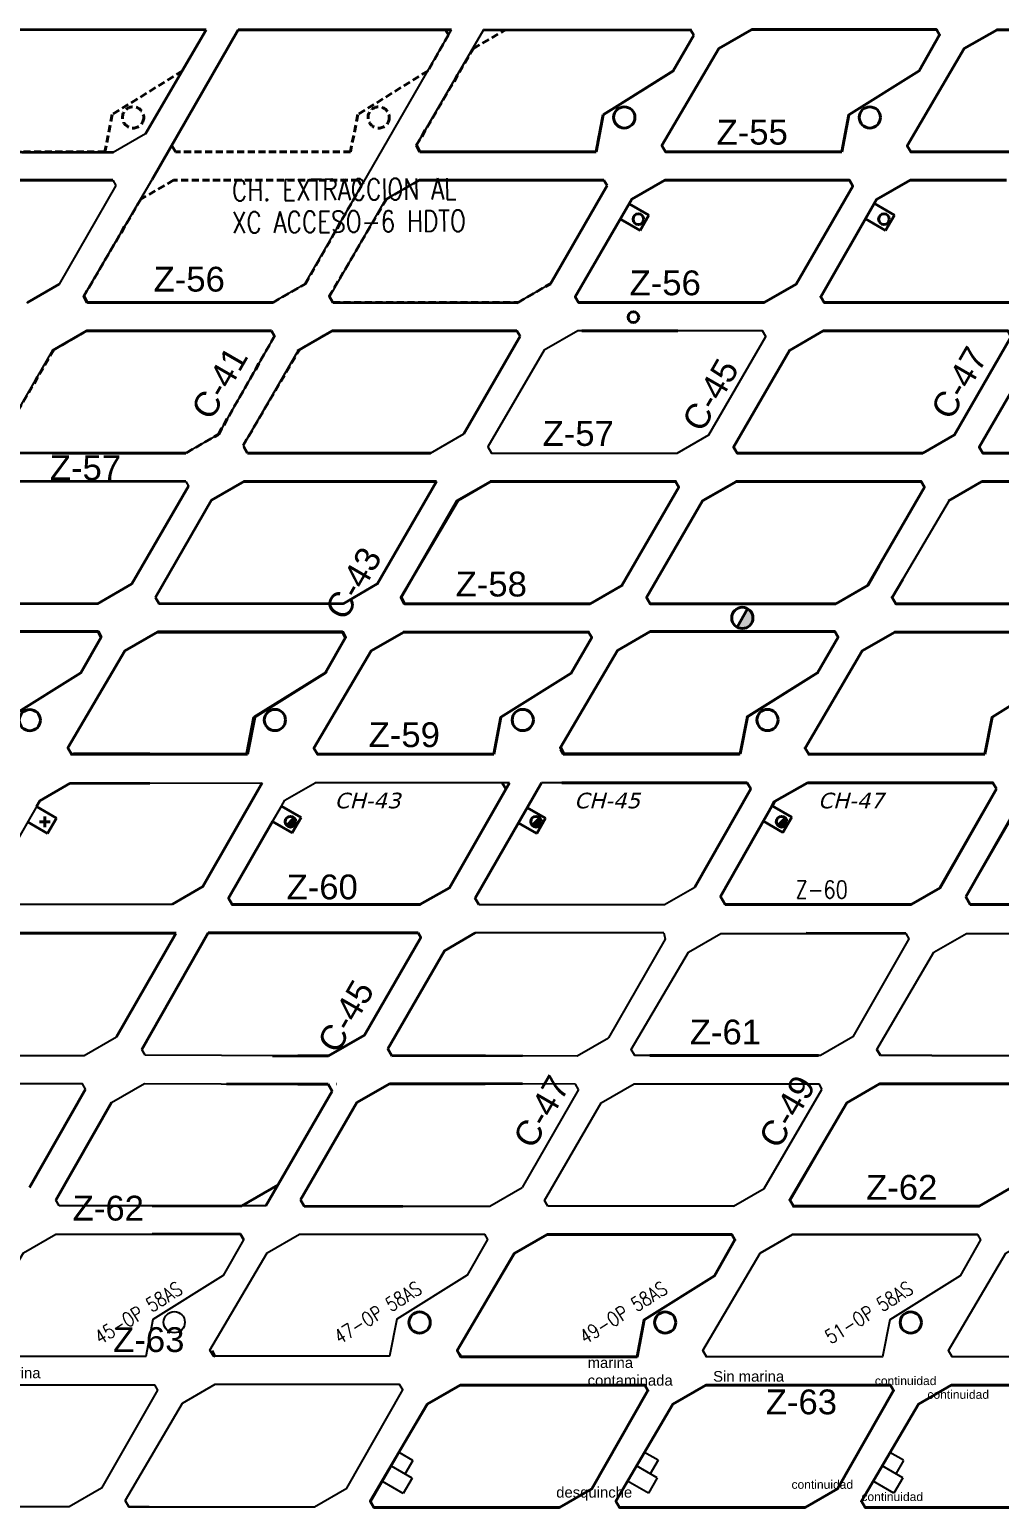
# Model space of a CAD drawing. Header units: millimetres. Extents: x -28 to 1943, y -5245 to 2752.
# Drawn here: x 1085.2 to 1222, y -597.5 to -389 of the extents above; entities that cross this region are included whole.
import ezdxf
from ezdxf.enums import TextEntityAlignment as Align

# ---------------------------------------------------------------- set-up
doc = ezdxf.new("R2010")
doc.units = ezdxf.units.MM
doc.linetypes.add('DASHEDX2', pattern=[1.5, 1, -0.5])
doc.styles.add('DG-T1-473 TO 560$0$Standard', font='arial.ttf')
doc.styles.add('DG-T1-473 TO 560$1$Standard', font='arial.ttf')
doc.styles.add('ROMANS', font='romans.shx', dxfattribs={"width": 0.8})
doc.styles.get("Standard").update_dxf_attribs({"font": 'arial.ttf'})
doc.styles.add('verdana', font='verdana.ttf', dxfattribs={"oblique": 15, "height": 3})

msp = doc.modelspace()

# ---------------------------------------------------------------- hatches: boundary and pattern name
at = {"linetype": 'Continuous', "lineweight": 40}
h = msp.add_hatch(color=3, dxfattribs=at)
h.dxf.hatch_style = 1
h.paths.add_polyline_path([(1187.237, -471.996, 0.267947), (1186.487, -470.697), (1184.987, -473.295, 0.577353)])
h = msp.add_hatch(color=3, dxfattribs=at)
h.dxf.hatch_style = 1
h.paths.add_polyline_path([(1187.237, -471.996, 0.267947), (1186.487, -470.697), (1184.987, -473.295, 0.577353)])
at = {"lineweight": 40}
for points in [[(1121.472, -501.286, 0.6655196), (1122.749, -500.752, 0.2008265), (1122.525, -500.217)], [(1121.472, -501.286, 0.6655196), (1122.749, -500.752, 0.2008265), (1122.525, -500.217)], [(1156.113, -501.286, 0.6655196), (1157.39, -500.752, 0.2008265), (1157.166, -500.217)], [(1156.113, -501.286, 0.6655196), (1157.39, -500.752, 0.2008265), (1157.166, -500.217)], [(1190.754, -501.286, 0.6655196), (1192.031, -500.752, 0.2008265), (1191.807, -500.217)], [(1190.754, -501.286, 0.6655196), (1192.031, -500.752, 0.2008265), (1191.807, -500.217)]]:
    msp.add_hatch(color=3, dxfattribs=at).paths.add_polyline_path(points)

# ---------------------------------------------------------------- linework, layer by layer
for p, q in [((1124.029, -424.917, 2195.293), (1144.699, -389.048, 2195.293)), ((1149.24, -389.052, 2195.293), (1139.75, -405.36)), ((1101.55, -403.698), (1096.966, -406.342)), ((1140.26, -406.24), (1139.75, -405.36)), ((1092.84, -426.62), (1102.496, -410.16)), ((1096.93, -410.25), (1097.366, -411.013)), ((1140.15, -410.25), (1135.378, -413.008)), ((1097.366, -411.013), (1089.371, -424.927)), ((1135.378, -413.008, 1298.463), (1127.491, -426.639, 788.172)), ((1124.11, -424.87), (1119.525, -427.514)), ((1158.657, -424.87), (1154.039, -427.533)), ((1119.314, -431.524), (1119.772, -432.327)), ((1154.387, -432.272), (1153.94, -431.5)), ((1111.843, -446.104), (1119.765, -432.316, 2195.293)), ((1080.669, -447.692), (1088.489, -434.246)), ((1123.079, -434.263, 502.752), (1115.309, -447.692)), ((1111.843, -446.104), (1107.259, -448.748)), ((1115.309, -447.692), (1115.92, -448.748)), ((1107.62, -453.402), (1099.633, -467.204)), ((1107.243, -452.748), (1107.62, -453.402)), ((1110.872, -455.404), (1115.507, -452.728)), ((1102.98, -469.119), (1110.872, -455.404)), ((1094.797, -469.996), (1099.633, -467.204)), ((1134.215, -467.224), (1129.414, -469.996)), ((1069.022, -469.996), (1094.797, -469.996)), ((1102.98, -469.119), (1103.487, -469.996)), ((1129.414, -469.996), (1103.487, -469.996)), ((1103.487, -469.996), (1103.939, -469.996)), ((1103.249, -473.996), (1098.645, -476.655)), ((1103.939, -473.996), (1103.249, -473.996)), ((1103.939, -473.996), (1129.234, -473.996)), ((1230.889, -479.811), (1220.978, -486.004)), ((1086.645, -497.795), (1090.921, -495.327)), ((1090.921, -495.327), (1118.021, -495.262)), ((1121.212, -497.713), (1125.476, -495.252)), ((1119.451, -500.724), (1120.718, -498.569)), ((1119.451, -500.724), (1120.718, -498.569)), ((1174.781, -512.45), (1179.038, -509.993)), ((1079.126, -512.376), (1105.368, -512.376)), ((1148.582, -512.45), (1174.781, -512.45)), ((1148.582, -512.45), (1174.781, -512.45)), ((1162.436, -533.779), (1166.838, -531.237)), ((1101.507, -533.7), (1101.038, -532.888)), ((1123.043, -533.793), (1101.507, -533.7)), ((1149.446, -533.737), (1162.436, -533.779)), ((1205.211, -533.747), (1204.702, -532.865)), ((1205.211, -533.747), (1204.702, -532.865)), ((1212.488, -533.74), (1205.211, -533.747)), ((1212.488, -533.74), (1205.211, -533.747)), ((1096.776, -540.368), (1101.398, -537.7)), ((1101.398, -537.7), (1123.043, -537.756)), ((1162.188, -537.779), (1149.446, -537.721)), ((1162.628, -538.542), (1162.188, -537.779)), ((1205.102, -537.748), (1200.481, -540.417)), ((1205.102, -537.748), (1200.481, -540.417)), ((1212.424, -537.756), (1205.102, -537.748)), ((1212.424, -537.756), (1205.102, -537.748)), ((1150.101, -554.996), (1154.662, -552.363)), ((1184.502, -554.996), (1188.841, -552.491)), ((1089.373, -554.959), (1088.904, -554.147)), ((1123.429, -554.105), (1123.943, -554.996)), ((1158.303, -554.996), (1157.835, -554.186)), ((1192.944, -554.996), (1192.476, -554.186)), ((1118.546, -554.96), (1089.373, -554.959)), ((1123.943, -554.996), (1150.101, -554.996)), ((1184.502, -554.996), (1158.303, -554.996)), ((1214.916, -554.996), (1192.944, -554.996)), ((1089.264, -558.959), (1114.95, -558.959)), ((1115.412, -559.759), (1114.95, -558.959)), ((1158.194, -558.996), (1153.572, -561.665)), ((1184.254, -558.996), (1158.194, -558.996)), ((1184.254, -558.996), (1184.657, -559.694)), ((1192.835, -558.996), (1188.27, -561.632)), ((1218.895, -558.996), (1192.835, -558.996)), ((1218.895, -558.996), (1219.335, -559.759)), ((1180.167, -575.361), (1180.677, -576.244)), ((1129.937, -594.77), (1137.835, -580.919)), ((1137.835, -580.919), (1137.394, -580.156)), ((1145.926, -580.244), (1171.996, -580.262)), ((1172.427, -581.008), (1171.996, -580.262)), ((1180.567, -580.244), (1175.945, -582.913)), ((1199.17, -594.859), (1207.068, -581.008)), ((1202.233, -580.256, 6576.284), (1206.627, -580.244)), ((1206.627, -580.244), (1207.068, -581.008)), ((1215.208, -580.244), (1210.586, -582.913)), ((1241.268, -580.244), (1215.208, -580.244)), ((1202.54, -596.609), (1210.586, -582.913)), ((1139.254, -590.871), (1137.33, -589.76)), ((1173.847, -590.842), (1171.923, -589.731)), ((1208.486, -590.845), (1206.562, -589.734)), ((1139.145, -593.347), (1136.241, -591.67)), ((1139.253, -590.872), (1138.153, -592.778)), ((1173.737, -593.318), (1170.833, -591.641)), ((1173.846, -590.843), (1172.746, -592.749)), ((1208.376, -593.321), (1205.472, -591.645)), ((1208.485, -590.847), (1207.385, -592.752)), ((1137.895, -595.512), (1134.968, -593.822)), ((1139.145, -593.347), (1137.895, -595.512)), ((1172.487, -595.483), (1169.561, -593.793)), ((1173.737, -593.318), (1172.487, -595.483)), ((1207.126, -595.487), (1204.2, -593.797)), ((1208.376, -593.321), (1207.126, -595.487)), ((1125.375, -597.404), (1129.937, -594.77)), ((1099.176, -597.404), (1098.666, -596.521)), ((1102.078, -597.404), (1099.176, -597.404))]:
    msp.add_line(p, q)
at = {"linetype": 'Continuous', "lineweight": 40}
for p, q in [((1176, -394.836), (1178.881, -389.784)), ((1178.881, -389.784), (1178.44, -389.021)), ((1166.129, -401.004), (1176, -394.836)), ((1165.111, -406.244), (1166.129, -401.004))]:
    msp.add_line(p, q, dxfattribs=at)
at = {"color": 3, "linetype": 'Continuous', "lineweight": 40}
for p, q in [((1176.04, -394.811), (1166.129, -401.004)), ((1176.04, -394.811), (1166.129, -401.004)), ((1210.681, -394.811), (1200.77, -401.004)), ((1210.681, -394.811), (1200.77, -401.004)), ((1166.129, -401.004), (1165.111, -406.244)), ((1166.129, -401.004), (1165.111, -406.244)), ((1200.77, -401.004), (1199.752, -406.244)), ((1200.77, -401.004), (1199.752, -406.244)), ((1172.564, -415.169), (1169.793, -413.569)), ((1172.564, -415.169), (1169.793, -413.569)), ((1171.314, -417.334), (1168.543, -415.734)), ((1171.314, -417.334), (1168.543, -415.734)), ((1171.314, -417.334), (1172.564, -415.169)), ((1171.314, -417.334), (1172.564, -415.169)), ((1163.101, -427.5), (1176.636, -427.5)), ((1176.636, -431.5), (1163.101, -431.5)), ((1211.203, -448.748), (1215.668, -446.171)), ((1211.203, -448.748), (1215.668, -446.171)), ((1184.559, -447.976), (1185.005, -448.748)), ((1184.559, -447.976), (1185.005, -448.748)), ((1219.181, -447.943), (1219.646, -448.748)), ((1219.181, -447.943), (1219.646, -448.748)), ((1185.005, -448.748), (1211.203, -448.748)), ((1219.646, -448.748), (1243.963, -448.748)), ((1142.576, -452.748), (1134.215, -467.224)), ((1150.254, -452.748), (1145.632, -455.417)), ((1150.254, -452.748), (1145.632, -455.417)), ((1184.895, -452.748), (1180.281, -455.412)), ((1184.895, -452.748), (1180.281, -455.412)), ((1210.955, -452.748), (1184.895, -452.748)), ((1211.422, -453.557), (1210.955, -452.748)), ((1211.422, -453.557), (1210.955, -452.748)), ((1219.536, -452.748), (1214.803, -455.481)), ((1219.536, -452.748), (1214.803, -455.481)), ((1243.963, -452.748), (1219.536, -452.748)), ((1145.632, -455.417), (1137.586, -469.113)), ((1203.498, -467.363), (1205.055, -464.63)), ((1094.797, -469.996), (1099.633, -467.204)), ((1129.414, -469.996), (1134.249, -467.204)), ((1137.586, -469.113), (1138.096, -469.996)), ((1164.295, -469.996), (1168.857, -467.363)), ((1164.295, -469.996), (1168.857, -467.363)), ((1198.936, -469.996), (1203.498, -467.363)), ((1138.096, -469.996), (1164.295, -469.996)), ((1172.313, -469.262), (1172.737, -469.996)), ((1172.313, -469.262), (1172.737, -469.996)), ((1172.737, -469.996), (1198.936, -469.996)), ((1186.487, -470.697), (1184.987, -473.295)), ((1186.487, -470.697), (1184.987, -473.295)), ((1133.365, -476.665), (1137.987, -473.996)), ((1127.118, -479.585), (1116.846, -486.004)), ((1196.248, -479.811), (1186.337, -486.004)), ((1196.248, -479.811), (1186.337, -486.004)), ((1116.846, -486.004), (1115.85, -491.126)), ((1160.469, -491.244), (1160.067, -490.548)), ((1160.469, -491.244), (1160.067, -490.548)), ((1185.318, -491.244), (1160.469, -491.244)), ((1151.865, -495.252), (1152.375, -496.135)), ((1186.429, -495.252), (1160.271, -495.252)), ((1186.939, -496.135), (1179.038, -509.993)), ((1186.939, -496.135), (1179.038, -509.993)), ((1186.429, -495.252), (1186.939, -496.135)), ((1186.429, -495.252), (1186.939, -496.135)), ((1194.912, -495.252), (1190.29, -497.92)), ((1194.912, -495.252), (1190.29, -497.92)), ((1221.07, -495.252), (1194.912, -495.252)), ((1221.07, -495.252), (1199.887, -495.252)), ((1221.58, -496.135), (1213.623, -510.091)), ((1221.07, -495.252), (1221.58, -496.135)), ((1221.07, -495.252), (1221.58, -496.135)), ((1190.29, -497.92), (1182.667, -511.289)), ((1190.29, -497.92), (1182.667, -511.289)), ((1224.931, -497.92), (1217.264, -511.367)), ((1088.981, -500.244), (1086.153, -498.611)), ((1087.731, -502.409), (1088.981, -500.244)), ((1123.49, -500.169), (1120.718, -498.569)), ((1122.24, -502.334), (1123.49, -500.169)), ((1157.981, -500.237), (1155.363, -498.725)), ((1156.731, -502.402), (1157.981, -500.237)), ((1192.717, -500.099), (1189.956, -498.506)), ((1191.467, -502.264), (1192.717, -500.099)), ((1087.731, -502.409), (1084.9, -500.774)), ((1122.24, -502.334), (1119.447, -500.722)), ((1156.731, -502.402), (1154.116, -500.892)), ((1191.467, -502.264), (1188.718, -500.677)), ((1209.536, -512.45), (1213.623, -510.091)), ((1209.536, -512.45), (1213.623, -510.091)), ((1148.023, -511.482), (1148.582, -512.45)), ((1148.023, -511.482), (1148.582, -512.45)), ((1182.667, -511.289), (1183.338, -512.45)), ((1182.667, -511.289), (1183.338, -512.45)), ((1183.338, -512.45), (1209.536, -512.45)), ((1183.338, -512.45), (1209.536, -512.45)), ((1217.264, -511.367), (1217.889, -512.45)), ((1217.264, -511.367), (1217.889, -512.45)), ((1217.889, -512.45), (1244.088, -512.45)), ((1217.889, -512.45), (1244.088, -512.45)), ((1146.036, -576.244), (1145.831, -575.89)), ((1146.036, -576.244), (1145.831, -575.89))]:
    msp.add_line(p, q, dxfattribs=at)
at = {"color": 7, "linetype": 'Continuous', "lineweight": 40}
for p, q in [((1166.206, -410.252), (1166.649, -411.015)), ((1166.206, -410.252), (1166.649, -411.015)), ((1166.649, -411.015), (1158.657, -424.87)), ((1166.649, -411.015), (1158.657, -424.87)), ((1207.205, -415.169), (1204.373, -413.534)), ((1207.205, -415.169), (1204.373, -413.534)), ((1205.955, -417.334), (1203.124, -415.7)), ((1205.955, -417.334), (1203.124, -415.7)), ((1205.955, -417.334), (1207.205, -415.169)), ((1205.955, -417.334), (1207.205, -415.169)), ((1163.101, -427.5), (1176.636, -427.5)), ((1176.636, -431.5), (1163.101, -431.5)), ((1154.387, -432.272), (1146.448, -446.036)), ((1154.387, -432.272), (1146.448, -446.036)), ((1081.257, -448.728), (1088.398, -448.748)), ((1137.586, -469.113), (1138.096, -469.996)), ((1198.936, -469.996), (1203.498, -467.363)), ((1172.737, -469.996), (1198.936, -469.996)), ((1133.365, -476.665), (1137.987, -473.996))]:
    msp.add_line(p, q, dxfattribs=at)
at = {"color": 7}
for p, q in [((1141.75, -448.748), (1146.448, -446.036)), ((1141.75, -448.748), (1146.448, -446.036)), ((1142.576, -452.748), (1134.215, -467.224)), ((1176.771, -453.54), (1176.314, -452.748)), ((1176.771, -453.54), (1176.314, -452.748)), ((1145.632, -455.417), (1137.586, -469.113)), ((1152.887, -495.252), (1125.476, -495.252)), ((1186.429, -495.252), (1157.394, -495.252)), ((1120.718, -498.569), (1121.212, -497.713)), ((1123.49, -500.169), (1120.718, -498.569)), ((1122.24, -502.334), (1123.49, -500.169)), ((1157.981, -500.237), (1155.363, -498.725)), ((1156.731, -502.402), (1157.981, -500.237)), ((1192.717, -500.099), (1189.956, -498.506)), ((1191.467, -502.264), (1192.717, -500.099)), ((1122.24, -502.334), (1119.447, -500.722)), ((1156.731, -502.402), (1154.116, -500.892)), ((1191.467, -502.264), (1188.718, -500.677)), ((1212.748, -519.169), (1217.37, -516.5)), ((1217.37, -516.5), (1243.43, -516.5)), ((1204.702, -532.865), (1212.748, -519.169)), ((1212.488, -533.74), (1231.411, -533.748)), ((1212.488, -533.74), (1231.411, -533.748)), ((1188.841, -552.491), (1196.962, -538.511)), ((1192.476, -554.186), (1200.481, -540.417))]:
    msp.add_line(p, q, dxfattribs=at)
at = {"lineweight": 40}
for p, q in [((1081.257, -448.728), (1088.398, -448.748)), ((1115.507, -452.728), (1110.872, -455.404))]:
    msp.add_line(p, q, dxfattribs=at)
at = {"color": 3, "lineweight": 35}
for p, q in [((1107.62, -453.402), (1099.633, -467.204)), ((1110.872, -455.404), (1102.98, -469.119)), ((1094.797, -469.996), (1073.437, -469.996)), ((1102.98, -469.119), (1103.487, -469.996)), ((1129.414, -469.996), (1103.487, -469.996)), ((1103.249, -473.996), (1129.234, -473.996)), ((1091.386, -491.127), (1102.141, -491.127)), ((1090.921, -495.327), (1102.141, -495.327)), ((1086.645, -497.795), (1086.169, -498.62)), ((1136.278, -533.779), (1154.717, -533.721)), ((1119.481, -533.791, 2193), (1127.366, -533.795)), ((1127.294, -537.756), (1112.959, -537.755)), ((1128.473, -537.756), (1128.466, -537.756)), ((1154.717, -537.721), (1135.966, -537.721)), ((1102.483, -554.959), (1115.123, -554.959)), ((1123.943, -554.996), (1137.831, -554.996)), ((1114.95, -558.959), (1102.483, -558.959))]:
    msp.add_line(p, q, dxfattribs=at)
at = {"color": 3, "linetype": 'Continuous', "lineweight": 35}
for p, q in [((1086.645, -497.795), (1090.921, -495.327)), ((1132.439, -530.866), (1127.366, -533.795)), ((1136.278, -533.779), (1135.722, -532.815)), ((1127.294, -537.756), (1127.88, -538.772)), ((1131.35, -540.386), (1135.966, -537.721)), ((1120.255, -551.996), (1115.123, -554.959)), ((1123.943, -554.996), (1123.429, -554.105)), ((1114.95, -558.959), (1115.412, -559.759)), ((1110.885, -575.361), (1111.395, -576.244))]:
    msp.add_line(p, q, dxfattribs=at)
at = {"lineweight": 40, "ltscale": 5}
for p, q in [((1087.357, -500), (1087.357, -501.5)), ((1086.607, -500.75), (1088.107, -500.75)), ((1205.212, -533.748), (1204.702, -532.865)), ((1172.427, -581.008), (1171.986, -580.244)), ((1172.427, -581.008), (1171.986, -580.244))]:
    msp.add_line(p, q, dxfattribs=at)
at = {"color": 3, "lineweight": 40}
for p, q in [((1121.472, -501.286), (1122.525, -500.217)), ((1121.472, -501.286), (1122.525, -500.217)), ((1156.113, -501.286), (1157.166, -500.217)), ((1156.113, -501.286), (1157.166, -500.217)), ((1190.754, -501.286), (1191.807, -500.217)), ((1190.754, -501.286), (1191.807, -500.217))]:
    msp.add_line(p, q, dxfattribs=at)
at = {"linetype": 'Continuous', "lineweight": 40}
for points in [[(1082.814, -388.996), (1110.094, -389.019)], [(1082.814, -388.996), (1110.094, -389.019)], [(1101.55, -403.698), (1110.094, -389.019)], [(1102.496, -410.16), (1114.631, -389.023)], [(1102.496, -410.16), (1114.631, -389.023)], [(1106.727, -394.831), (1110.094, -389.019)], [(1114.631, -389.023), (1144.699, -389.048)], [(1114.631, -389.023), (1144.699, -389.048)], [(1149.24, -389.052), (1178.557, -389.076)], [(1149.24, -389.052), (1178.557, -389.076)], [(1071.12, -406.24), (1096.966, -406.342)], [(1071.01, -410.25), (1096.93, -410.25)], [(1165.794, -410.252), (1166.206, -410.252)], [(1165.794, -410.252), (1166.206, -410.252)], [(1088.398, -448.748), (1107.259, -448.748)], [(1088.398, -448.748), (1107.259, -448.748)], [(1115.92, -448.748), (1141.75, -448.748)], [(1115.92, -448.748), (1141.75, -448.748)], [(1081.208, -452.728), (1107.243, -452.748)], [(1115.472, -452.748), (1142.576, -452.748)], [(1150.254, -452.748), (1176.314, -452.748)], [(1221.58, -496.135), (1213.608, -510.099)]]:
    msp.add_lwpolyline(points, dxfattribs=at)
at = {"color": 3, "linetype": 'DASHEDX2', "lineweight": 40}
for points in [[(1143.84, -389), (1144.28, -389.76), (1141.4, -394.81), (1131.49, -401), (1130.47, -406.24), (1105.762, -406.24), (1105.252, -405.36)], [(1143.84, -389), (1144.28, -389.76), (1141.4, -394.81), (1131.49, -401), (1130.47, -406.24), (1105.762, -406.24), (1105.252, -405.36)], [(1176.04, -394.811), (1166.129, -401.004), (1165.111, -406.244), (1140.26, -406.24), (1139.75, -405.36), (1147.8, -391.66), (1152.326, -389.054)], [(1176.04, -394.811), (1166.129, -401.004), (1165.111, -406.244), (1140.26, -406.24), (1139.75, -405.36), (1147.8, -391.66), (1152.326, -389.054)], [(1106.76, -394.81), (1096.85, -401), (1095.83, -406.24), (1071.12, -406.24), (1070.61, -405.36)], [(1106.76, -394.81), (1096.85, -401), (1095.83, -406.24), (1071.12, -406.24), (1070.61, -405.36)], [(1165.794, -410.25), (1140.15, -410.25), (1135.53, -412.92), (1127.48, -426.62), (1127.99, -427.5), (1154.097, -427.5), (1158.657, -424.87)], [(1165.794, -410.25), (1140.15, -410.25), (1135.53, -412.92), (1127.48, -426.62), (1127.99, -427.5), (1154.097, -427.5), (1158.657, -424.87)], [(1107.329, -448.708), (1111.843, -446.104), (1119.74, -432.26), (1119.3, -431.5), (1093.24, -431.5), (1088.62, -434.17), (1080.663, -447.702), (1081.257, -448.728)], [(1107.329, -448.708), (1111.843, -446.104), (1119.74, -432.26), (1119.3, -431.5), (1093.24, -431.5), (1088.62, -434.17), (1080.663, -447.702), (1081.257, -448.728)], [(1115.909, -448.728), (1115.309, -447.692), (1123.26, -434.17), (1127.88, -431.5), (1153.94, -431.5), (1154.387, -432.272)], [(1115.909, -448.728), (1115.309, -447.692), (1123.26, -434.17), (1127.88, -431.5), (1153.94, -431.5), (1154.387, -432.272)]]:
    msp.add_lwpolyline(points, dxfattribs=at)
at = {"linetype": 'Continuous', "lineweight": 40}
for points in [[(1199.752, -406.244), (1200.77, -401.004), (1210.681, -394.811), (1213.562, -389.759), (1213.121, -388.996), (1187.061, -388.996), (1182.44, -391.665), (1174.393, -405.361), (1174.903, -406.244)], [(1234.356, -406.267), (1235.375, -401.027), (1245.286, -394.834), (1248.166, -389.782), (1247.726, -389.019), (1221.666, -389.019), (1217.044, -391.687), (1208.998, -405.384), (1209.508, -406.267)], [(1211.203, -448.748), (1215.655, -446.178), (1223.679, -432.291), (1223.223, -431.5), (1197.163, -431.5), (1192.389, -434.256), (1184.511, -447.893), (1185.005, -448.748)], [(1245.844, -448.748), (1250.296, -446.178), (1258.32, -432.291), (1257.864, -431.5), (1231.804, -431.5), (1227.03, -434.256), (1219.152, -447.893), (1219.646, -448.748)], [(1164.295, -469.996), (1168.746, -467.426), (1176.771, -453.539), (1176.314, -452.748), (1150.254, -452.748), (1145.48, -455.505), (1137.602, -469.141), (1138.096, -469.996)], [(1198.936, -469.996), (1203.387, -467.426), (1211.412, -453.539), (1210.955, -452.748), (1184.895, -452.748), (1180.121, -455.505), (1172.243, -469.141), (1172.737, -469.996)], [(1081.484, -491.187), (1082.502, -485.946), (1092.413, -479.753), (1095.294, -474.702), (1094.853, -473.938), (1068.793, -473.938), (1064.172, -476.607), (1056.125, -490.303), (1056.635, -491.187)], [(1115.957, -491.235), (1116.976, -485.994), (1126.887, -479.801), (1129.767, -474.75), (1129.326, -473.986), (1103.267, -473.986), (1098.645, -476.655), (1090.598, -490.351), (1091.108, -491.235)], [(1150.677, -491.244), (1151.696, -486.004), (1161.607, -479.811), (1164.487, -474.759), (1164.046, -473.996), (1137.987, -473.996), (1133.365, -476.665), (1125.318, -490.361), (1125.828, -491.244)], [(1185.427, -491.182), (1186.445, -485.941), (1196.356, -479.748), (1199.237, -474.697), (1198.796, -473.933), (1172.736, -473.933), (1168.115, -476.602), (1160.068, -490.298), (1160.578, -491.182)], [(1219.959, -491.244), (1220.978, -486.004), (1230.889, -479.811), (1233.769, -474.759), (1233.328, -473.996), (1207.269, -473.996), (1202.647, -476.665), (1194.6, -490.361), (1195.11, -491.244)]]:
    msp.add_lwpolyline(points, close=True, dxfattribs=at)
at = {"color": 7, "linetype": 'Continuous', "lineweight": 40}
for points in [[(1140.26, -406.24), (1140.26, -406.24), (1165.111, -406.244)], [(1140.15, -410.25), (1140.15, -410.25), (1165.794, -410.252)], [(1176.636, -427.5), (1188.83, -427.5), (1193.324, -424.906), (1201.321, -411.07), (1200.849, -410.252), (1174.789, -410.252), (1170.168, -412.92), (1162.163, -426.69), (1162.631, -427.5), (1163.101, -427.5)], [(1176.636, -427.5), (1188.83, -427.5), (1193.324, -424.906), (1201.321, -411.07), (1200.849, -410.252), (1174.789, -410.252), (1170.168, -412.92), (1162.163, -426.69), (1162.631, -427.5), (1163.101, -427.5)], [(1222.994, -410.252), (1209.43, -410.252), (1204.686, -412.991), (1196.806, -426.693), (1197.272, -427.5), (1197.272, -427.5), (1223.471, -427.5), (1228.033, -424.866), (1235.958, -411.062), (1235.49, -410.252), (1226.109, -410.252)], [(1222.994, -410.252), (1209.43, -410.252), (1204.686, -412.991), (1196.806, -426.693), (1197.272, -427.5), (1197.272, -427.5), (1223.471, -427.5), (1228.033, -424.866), (1235.958, -411.062), (1235.49, -410.252), (1226.109, -410.252)], [(1127.491, -426.639), (1127.491, -426.639), (1127.99, -427.5)], [(1127.99, -427.5), (1127.99, -427.5), (1154.039, -427.533)], [(1123.067, -434.27), (1123.067, -434.27), (1127.88, -431.5)], [(1127.88, -431.5), (1127.88, -431.5), (1153.94, -431.5)], [(1206.868, -469.113), (1206.868, -469.113), (1207.378, -469.996), (1233.577, -469.996), (1238.139, -467.363), (1238.139, -467.363)], [(1119.451, -500.724), (1113.26, -511.54), (1113.787, -512.453), (1140.266, -512.45), (1144.409, -510.058), (1152.887, -495.252)], [(1119.451, -500.724), (1113.26, -511.54), (1113.787, -512.453), (1140.266, -512.45), (1144.409, -510.058), (1152.887, -495.252)], [(1157.394, -495.252), (1148.044, -511.517)], [(1194.912, -495.252), (1221.07, -495.252), (1221.58, -496.135)], [(1148.052, -516.45), (1143.729, -518.946), (1135.722, -532.815)], [(1131.35, -540.386), (1123.429, -554.105)]]:
    msp.add_lwpolyline(points, dxfattribs=at)
at = {"color": 3, "linetype": 'DASHEDX2', "lineweight": 40}
msp.add_lwpolyline([(1119.55, -427.5), (1124.11, -424.87), (1132.01, -411.02), (1131.57, -410.25), (1105.51, -410.25), (1100.89, -412.92), (1092.84, -426.62), (1093.35, -427.5)], close=True, dxfattribs=at)
msp.add_lwpolyline([(1119.55, -427.5), (1124.11, -424.87), (1132.01, -411.02), (1131.57, -410.25), (1105.51, -410.25), (1100.89, -412.92), (1092.84, -426.62), (1093.35, -427.5)], close=True, dxfattribs=at)
at = {"lineweight": 40}
for points in [[(1089.371, -424.927), (1089.371, -424.927), (1084.91, -427.5), (1084.91, -427.5)], [(1119.525, -427.514), (1093.35, -427.5), (1092.84, -426.61), (1092.84, -426.61)], [(1119.3, -431.5), (1093.24, -431.5), (1088.441, -434.273), (1088.441, -434.273)], [(1105.368, -512.376), (1109.657, -509.9), (1118.021, -495.262)], [(1189.956, -498.506), (1190.29, -497.92)], [(1189.956, -498.506), (1190.29, -497.92)], [(1078.837, -516.482), (1105.877, -516.492)], [(1097.44, -531.096), (1105.85, -516.504)], [(1110.413, -516.438), (1101.038, -532.888)], [(1110.413, -516.438), (1140.007, -516.45)], [(1140.007, -516.45), (1140.379, -517.095), (1132.439, -530.866)], [(1135.722, -532.815), (1136.278, -533.779)], [(1149.446, -533.737), (1136.278, -533.779)], [(1123.043, -533.793), (1127.366, -533.795)], [(1123.043, -537.756), (1127.294, -537.756)], [(1127.294, -537.756), (1127.88, -538.772)], [(1131.35, -540.386), (1135.966, -537.721)], [(1135.966, -537.721), (1149.446, -537.721)], [(1085.193, -552.363), (1093.088, -538.506)], [(1127.88, -538.772), (1118.546, -554.96)], [(1096.776, -540.368), (1088.914, -554.164)]]:
    msp.add_lwpolyline(points, dxfattribs=at)
for points in [[(1163.101, -431.5), (1162.522, -431.5), (1157.773, -434.242), (1149.854, -447.865), (1150.364, -448.748), (1176.562, -448.748), (1181.033, -446.167), (1189.046, -432.305), (1188.582, -431.5), (1176.636, -431.5)], [(1163.101, -431.5), (1162.522, -431.5), (1157.773, -434.242), (1149.854, -447.865), (1150.364, -448.748), (1176.562, -448.748), (1181.033, -446.167), (1189.046, -432.305), (1188.582, -431.5), (1176.636, -431.5)], [(1179.038, -509.993), (1186.939, -496.135), (1186.429, -495.252)], [(1194.765, -512.457), (1183.338, -512.45), (1182.667, -511.289), (1190.29, -497.92), (1194.912, -495.252)], [(1256.218, -496.141), (1248.307, -510.014), (1244.088, -512.45), (1217.889, -512.45), (1217.264, -511.367)], [(1086.645, -497.795), (1078.68, -511.605)], [(1225.088, -497.83), (1217.264, -511.367)], [(1194.765, -512.457), (1209.507, -512.467), (1213.608, -510.099)], [(1148.582, -512.45), (1148.044, -511.517)], [(1174.644, -516.45), (1148.052, -516.45)], [(1174.644, -516.45), (1174.861, -517.317), (1166.838, -531.237)], [(1067.781, -533.73), (1092.878, -533.73), (1097.44, -531.096)], [(1093.088, -538.506), (1092.647, -537.742), (1067.781, -537.742)], [(1157.835, -554.186), (1165.84, -540.417), (1170.461, -537.748), (1195.465, -537.748), (1196.521, -537.748), (1196.962, -538.511)], [(1162.628, -538.542), (1154.662, -552.363)], [(1137.394, -580.156), (1111.335, -580.156)], [(1133.318, -596.714), (1141.304, -582.913), (1145.926, -580.244)], [(1175.945, -582.913), (1167.899, -596.609)], [(1167.899, -596.609), (1168.409, -597.492), (1194.608, -597.492), (1199.17, -594.859)], [(1202.54, -596.609), (1203.05, -597.492), (1229.249, -597.492), (1233.811, -594.859)]]:
    msp.add_lwpolyline(points)
for points in [[(1232.684, -452.748), (1245.596, -452.748), (1246.037, -453.511), (1238.139, -467.363), (1233.577, -469.996), (1207.378, -469.996), (1206.868, -469.113), (1206.868, -469.113), (1214.971, -455.384), (1219.536, -452.748), (1232.566, -452.748)], [(1195.877, -516.5), (1208.789, -516.5), (1209.229, -517.263), (1201.331, -531.114), (1196.77, -533.748), (1170.571, -533.748), (1170.061, -532.865), (1170.061, -532.865), (1178.164, -519.136), (1182.729, -516.5), (1195.759, -516.5)], [(1102.038, -558.959), (1114.95, -558.959), (1115.391, -559.722), (1112.51, -564.774), (1102.599, -570.967), (1101.581, -576.207), (1076.732, -576.207), (1076.222, -575.324), (1076.222, -575.324), (1084.325, -561.595), (1088.89, -558.959), (1101.92, -558.959)], [(1136.44, -558.922), (1149.353, -558.922), (1149.793, -559.685), (1146.913, -564.737), (1137.002, -570.93), (1135.983, -576.17), (1111.135, -576.17), (1110.625, -575.287), (1110.625, -575.287), (1118.728, -561.558), (1123.293, -558.922), (1136.323, -558.922)], [(1171.341, -558.996), (1184.254, -558.996), (1184.694, -559.759), (1181.814, -564.811), (1171.903, -571.004), (1170.884, -576.244), (1146.036, -576.244), (1145.526, -575.361), (1145.526, -575.361), (1153.629, -561.632), (1158.194, -558.996), (1171.224, -558.996)], [(1205.982, -558.996), (1218.895, -558.996), (1219.335, -559.759), (1216.455, -564.811), (1206.544, -571.004), (1205.525, -576.244), (1180.677, -576.244), (1180.167, -575.361), (1180.167, -575.361), (1188.27, -561.632), (1192.835, -558.996), (1205.865, -558.996)], [(1240.623, -558.996), (1253.536, -558.996), (1253.976, -559.759), (1251.096, -564.811), (1241.185, -571.004), (1240.166, -576.244), (1215.318, -576.244), (1214.808, -575.361), (1214.808, -575.361), (1222.911, -561.632), (1227.476, -558.996), (1240.506, -558.996)], [(1089.891, -580.174), (1102.803, -580.174), (1103.244, -580.937), (1095.346, -594.788), (1090.784, -597.422), (1064.585, -597.422), (1064.075, -596.539), (1064.075, -596.539), (1072.178, -582.81), (1076.743, -580.174), (1089.773, -580.174)], [(1106.713, -582.824), (1098.666, -596.521), (1099.176, -597.404), (1125.375, -597.404), (1129.937, -594.77), (1137.835, -580.919), (1137.394, -580.156), (1111.335, -580.156)], [(1159.074, -580.244), (1171.986, -580.244), (1172.427, -581.008), (1164.529, -594.859), (1159.967, -597.492), (1133.768, -597.492), (1133.258, -596.609), (1133.258, -596.609), (1141.361, -582.88), (1145.926, -580.244), (1158.956, -580.244)], [(1193.715, -580.244), (1206.627, -580.244), (1207.068, -581.008), (1199.17, -594.859), (1194.608, -597.492), (1168.409, -597.492), (1167.899, -596.609), (1167.899, -596.609), (1175.945, -582.913), (1180.567, -580.244), (1193.597, -580.244)], [(1228.356, -580.244), (1241.268, -580.244), (1241.709, -581.008), (1233.811, -594.859), (1229.249, -597.492), (1203.05, -597.492), (1202.54, -596.609), (1202.54, -596.609), (1210.643, -582.88), (1215.208, -580.244), (1228.238, -580.244)]]:
    msp.add_lwpolyline(points, close=True)
at = {"color": 3, "linetype": 'Continuous', "lineweight": 40}
for points in [[(1208.356, -466.58), (1206.868, -469.113), (1207.378, -469.996), (1233.577, -469.996), (1238.139, -467.363), (1245.248, -454.894)], [(1219.959, -491.244), (1195.11, -491.244), (1194.6, -490.361), (1202.647, -476.665), (1207.269, -473.996), (1233.328, -473.996), (1233.769, -474.759), (1230.889, -479.811), (1220.978, -486.004), (1219.959, -491.244)], [(1230.889, -479.811), (1220.978, -486.004), (1219.959, -491.244)]]:
    msp.add_lwpolyline(points, dxfattribs=at)
at = {"lineweight": 40, "ltscale": 5}
for points in [[(1194.755, -516.496), (1208.789, -516.5)], [(1172.711, -533.748), (1172.711, -533.748), (1172.711, -533.748), (1196.471, -533.748)], [(1231.148, -537.748), (1205.102, -537.748), (1200.481, -540.417), (1192.434, -554.113), (1192.944, -554.996), (1219.143, -554.996), (1223.705, -552.363), (1226.352, -547.721)], [(1170.884, -576.244), (1170.884, -576.244), (1170.884, -576.244), (1146.036, -576.244), (1145.526, -575.361), (1153.572, -561.665), (1158.194, -558.996), (1184.254, -558.996), (1184.694, -559.759), (1181.814, -564.811), (1171.903, -571.004), (1170.884, -576.244)], [(1170.884, -576.244), (1170.884, -576.244), (1170.884, -576.244), (1146.036, -576.244), (1145.526, -575.361), (1153.572, -561.665), (1158.194, -558.996), (1184.254, -558.996), (1184.694, -559.759), (1181.814, -564.811), (1171.903, -571.004), (1170.884, -576.244)]]:
    msp.add_lwpolyline(points, dxfattribs=at)
at = {"lineweight": 40, "elevation": -0.002}
msp.add_lwpolyline([(1127.366, -533.795), (1132.439, -530.866)], dxfattribs=at)
at = {"lineweight": 40, "ltscale": 5}
for points in [[(1141.304, -582.913), (1133.258, -596.609), (1133.768, -597.492), (1159.967, -597.492), (1164.529, -594.859), (1172.427, -581.008), (1171.986, -580.244), (1145.926, -580.244)], [(1141.304, -582.913), (1133.258, -596.609), (1133.768, -597.492), (1159.967, -597.492), (1164.529, -594.859), (1172.427, -581.008), (1171.986, -580.244), (1145.926, -580.244)], [(1175.945, -582.913), (1167.899, -596.609), (1168.409, -597.492), (1194.608, -597.492), (1199.17, -594.859), (1207.068, -581.008), (1206.627, -580.244), (1180.567, -580.244)], [(1175.945, -582.913), (1167.899, -596.609), (1168.409, -597.492), (1194.608, -597.492), (1199.17, -594.859), (1207.068, -581.008), (1206.627, -580.244), (1180.567, -580.244)], [(1210.586, -582.913), (1202.54, -596.609), (1203.05, -597.492), (1229.249, -597.492), (1233.811, -594.859), (1241.709, -581.008), (1241.268, -580.244), (1215.208, -580.244)], [(1210.586, -582.913), (1202.54, -596.609), (1203.05, -597.492), (1229.249, -597.492), (1233.811, -594.859), (1241.709, -581.008), (1241.268, -580.244), (1215.208, -580.244)]]:
    msp.add_lwpolyline(points, close=True, dxfattribs=at)
at = {"color": 7}
msp.add_lwpolyline([(1199.17, -594.859), (1207.068, -581.008)], dxfattribs=at)
at = {"elevation": 2192.162}
msp.add_lwpolyline([(1133.318, -596.714), (1133.768, -597.492), (1159.981, -597.485), (1164.387, -594.941)], dxfattribs=at)
at = {"color": 3, "linetype": 'DASHEDX2', "lineweight": 40}
for centre in [(1099.804, -401.395), (1134.444, -401.399)]:
    msp.add_circle(centre, 1.5, dxfattribs=at)
at = {"color": 3, "linetype": 'Continuous', "lineweight": 40}
for centre, radius in [((1169.083, -401.399), 1.5), ((1169.083, -401.399), 1.5), ((1171.073, -415.752), 0.75), ((1170.372, -429.567), 0.75), ((1185.737, -471.996), 1.5), ((1119.799, -486.399), 1.5)]:
    msp.add_circle(centre, radius, dxfattribs=at)
at = {"linetype": 'Continuous', "lineweight": 40}
for centre in [(1203.724, -401.399), (1085.236, -486.425), (1119.799, -486.399), (1154.771, -486.399), (1189.29, -486.399), (1140.216, -571.399)]:
    msp.add_circle(centre, 1.5, dxfattribs=at)
at = {"color": 7, "linetype": 'Continuous', "lineweight": 40}
msp.add_circle((1205.714, -415.752), 0.75, dxfattribs=at)
at = {"color": 3, "lineweight": 40}
for centre, radius in [((1121.999, -500.752), 0.75), ((1156.64, -500.752), 0.75), ((1191.281, -500.752), 0.75), ((1174.857, -571.399), 1.5), ((1209.498, -571.399), 1.5)]:
    msp.add_circle(centre, radius, dxfattribs=at)
at = {"color": 3}
msp.add_circle((1105.604, -571.364), 1.5, dxfattribs=at)

# ---------------------------------------------------------------- texts
at = {"linetype": 'Continuous', "style": 'DG-T1-473 TO 560$0$Standard'}
for s, p in [('Z-55', (1187.13, -403.477)), ('Z-56', (1107.718, -424.211)), ('Z-56', (1174.858, -424.732)), ('Z-57', (1162.59, -445.981)), ('Z-57', (1093.08, -450.813)), ('Z-58', (1150.323, -467.229)), ('Z-59', (1138.055, -488.477)), ('Z-60', (1126.477, -509.953)), ('Z-61', (1183.352, -530.422)), ('Z-62', (1208.223, -552.339)), ('Z-62', (1096.305, -555.268)), ('Z-63', (1102.014, -573.814)), ('Z-63', (1194.07, -582.601))]:
    msp.add_text(s, height=3.5, dxfattribs=at).set_placement(p, align=Align.MIDDLE_CENTER)
at = {"color": 7, "style": 'ROMANS', "width": 0.8}
for s, p in [('CH. EXTRACCION AL', (1113.744, -413.183)), ('XC ACCESO-6 HDTO', (1113.744, -417.716))]:
    msp.add_text(s, height=3, rotation=0.42491, dxfattribs=at).set_placement(p)
at = {"linetype": 'Continuous', "style": 'DG-T1-473 TO 560$1$Standard'}
for s, p in [('C-47', (1213.666, -443.413)), ('C-41', (1109.331, -443.435)), ('C-43', (1128.208, -471.697)), ('C-45', (1127.137, -532.773)), ('C-47', (1154.745, -546.227)), ('C-49', (1189.386, -546.227))]:
    msp.add_text(s, height=3.5, rotation=60, dxfattribs=at).set_placement(p, align=Align.MIDDLE_LEFT)
at = {"linetype": 'Continuous', "style": 'DG-T1-473 TO 560$0$Standard'}
msp.add_text('C-45', height=3.5, rotation=60, dxfattribs=at).set_placement((1183.873, -435.94), align=Align.MIDDLE_RIGHT)
at = {"style": 'verdana', "oblique": 15}
for s, p in [('CH-43', (1128.214, -498.862)), ('CH-45', (1162.008, -498.862)), ('CH-47', (1196.404, -498.862))]:
    msp.add_text(s, height=2.2, dxfattribs=at).set_placement(p)
at = {"linetype": 'Continuous', "style": 'ROMANS', "width": 0.8}
msp.add_text('Z-60', height=2.5, dxfattribs=at).set_placement((1193.241, -510.329), align=Align.MIDDLE_LEFT)
for s, p in [('45-OP 58AS', (1095.167, -574.587)), ('47-OP 58AS', (1128.93, -574.531)), ('49-OP 58AS', (1163.571, -574.531)), ('51-OP 58AS', (1198.212, -574.531))]:
    msp.add_text(s, height=2, rotation=32, dxfattribs=at).set_placement(p)
at = {"attachment_point": 1}
for s, width, gutter_width, heights, insert, char_height in [('marina \\Pcontaminada', 60.04647, 12.5, [6.005], (1163.92, -576.313), 1.5), ('\\pxi-3,l4,t4;Sin marina', 60.04647, 12.5, [6.005], (1075.228, -577.761), 1.5), ('\\pxi-3,l4,t4;Sin marina', 60.04647, 12.5, [6.005], (1180.12, -578.248), 1.5), ('continuidad', 0.45306, 1.132, [0], (1204.43, -579.014, 3288.142), 1.21621), ('continuidad', 0.45306, 1.132, [0], (1211.848, -580.949), 1.21621), ('continuidad', 0.45306, 1.132, [0], (1192.675, -593.648), 1.21621), ('desquinche', 60.04647, 12.5, [6.005], (1159.486, -594.603), 1.5), ('continuidad', 0.45306, 1.132, [0], (1202.54, -595.373), 1.21621)]:
    msp.add_mtext_dynamic_manual_height_columns(s, width=width, gutter_width=gutter_width, heights=heights, dxfattribs=dict(at, insert=insert, char_height=char_height))

doc.saveas('drawing.dxf')
